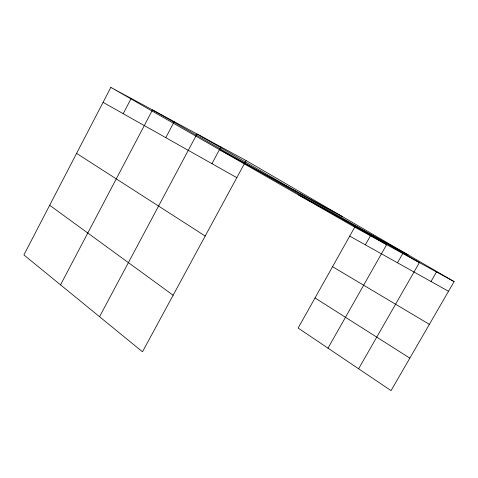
<?xml version="1.0" encoding="UTF-8"?>
<svg xmlns="http://www.w3.org/2000/svg" width="478" height="478" viewBox="0 0 478 478"><rect width="100%" height="100%" fill="white"/><g stroke="black" fill="none" stroke-linecap="round" stroke-linejoin="round"><path stroke-width="0.72" d="M110.836 87.384L23.9 254.929L142.486 351.784L246.098 160.53L110.836 87.384L354.736 227.164L454.1 281.608L391.046 390.616L298.135 328.057L354.736 227.164M123.199 113.68L131.187 98.39M60.533 284.852L152.518 109.928L386.63 244.64L327.986 348.157M165.77 137.652L174.231 121.669M99.549 316.717L197.014 133.983L419.397 262.589L358.625 368.783M211.945 163.655L220.938 146.925M365.347 244.832L370.456 235.779M397.487 262.781L402.781 253.489M431.007 281.5L436.498 271.958M219.982 149.937L342.248 216.498M298.517 194.946L408.32 254.959M349.717 236.102L448.507 291.275M103.075 102.346L236.813 177.661M246.098 160.53L454.1 281.608M332.557 266.7L429.375 324.353M315.014 297.961L409.837 358.13M76.594 153.384L205.199 236.024M49.676 205.259L173.132 295.219"/></g></svg>
